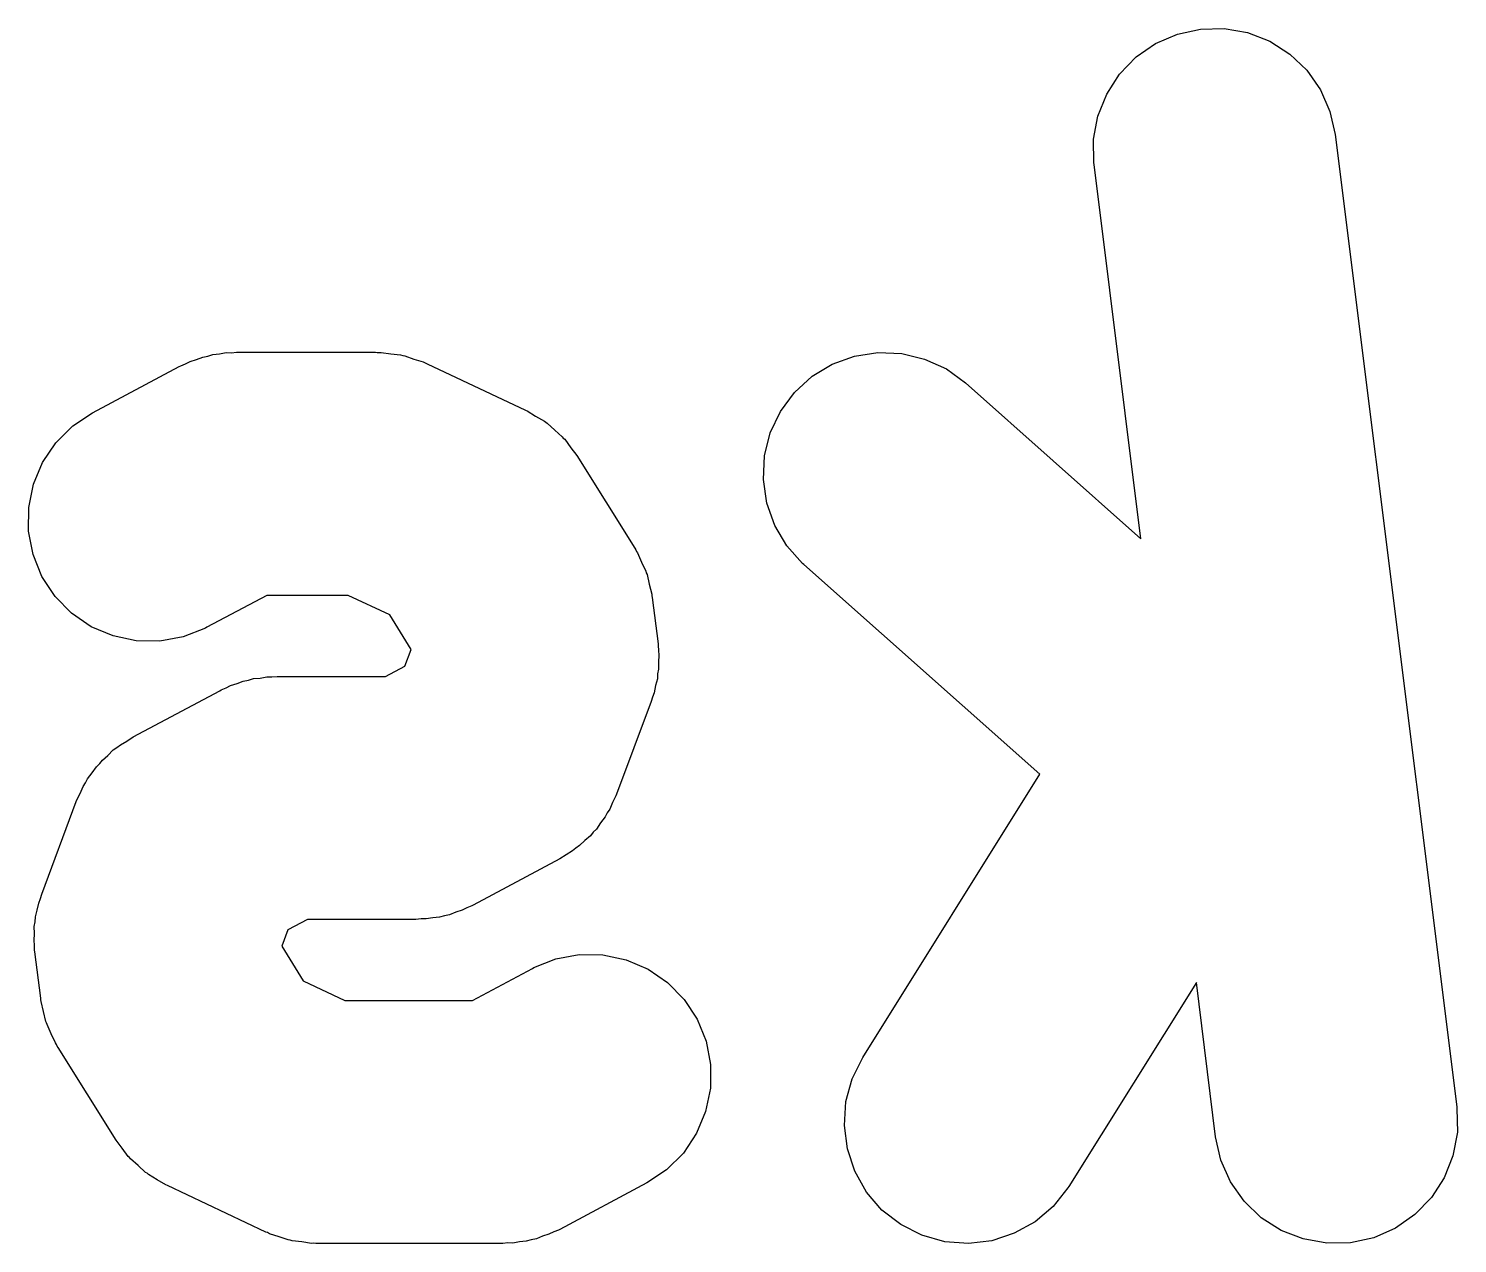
# Model space of a CAD drawing. Extents: x 1.03 to 6.22, y -5.53 to -0.87.
# Drawn here: x 1.2708 to 1.3287, y -4.7719 to -4.7227 of the extents above; entities that cross this region are included whole.
import ezdxf

# ---------------------------------------------------------------- set-up
doc = ezdxf.new("R2010")
doc.units = 0
doc.header["$MEASUREMENT"] = 0
doc.layers.add('BLACK', color=7, linetype='CONTINUOUS')

msp = doc.modelspace()

# ---------------------------------------------------------------- linework, layer by layer
at = {"layer": 'BLACK', "linetype": 'CONTINUOUS'}
for p, q in [((1.31734, -4.72297), (1.31828, -4.72277)), ((1.31828, -4.72277), (1.31924, -4.72275)), ((1.31924, -4.72275), (1.32018, -4.72291)), ((1.31567, -4.7239), (1.31646, -4.72335)), ((1.31646, -4.72335), (1.31734, -4.72297)), ((1.32018, -4.72291), (1.32108, -4.72326)), ((1.32108, -4.72326), (1.32189, -4.72378)), ((1.315, -4.72459), (1.31567, -4.7239)), ((1.32189, -4.72378), (1.32258, -4.72444)), ((1.31448, -4.7254), (1.315, -4.72459)), ((1.32258, -4.72444), (1.32313, -4.72523)), ((1.31412, -4.72629), (1.31448, -4.7254)), ((1.32313, -4.72523), (1.32352, -4.72611)), ((1.31395, -4.72723), (1.31412, -4.72629)), ((1.32352, -4.72611), (1.32373, -4.72704)), ((1.31396, -4.72819), (1.31395, -4.72723)), ((1.32373, -4.72704), (1.32866, -4.76641)), ((1.31397, -4.72826), (1.31396, -4.72819)), ((1.31586, -4.74341), (1.31397, -4.72826)), ((1.27737, -4.73623), (1.27763, -4.73615)), ((1.27763, -4.73615), (1.27788, -4.73605)), ((1.27788, -4.73605), (1.27809, -4.73601)), ((1.27809, -4.73601), (1.27829, -4.73595)), ((1.27829, -4.73595), (1.27856, -4.73592)), ((1.27856, -4.73592), (1.27883, -4.73587)), ((1.27883, -4.73587), (1.27904, -4.73588)), ((1.27904, -4.73588), (1.27925, -4.73585)), ((1.27925, -4.73585), (1.28487, -4.73585)), ((1.28487, -4.73585), (1.28494, -4.73586)), ((1.28494, -4.73586), (1.28503, -4.73586)), ((1.28503, -4.73586), (1.28511, -4.73586)), ((1.28511, -4.73586), (1.2855, -4.73592)), ((1.2855, -4.73592), (1.28589, -4.73596)), ((1.28589, -4.73596), (1.28598, -4.73599)), ((1.28598, -4.73599), (1.28606, -4.736)), ((1.28606, -4.736), (1.28643, -4.73613)), ((1.28643, -4.73613), (1.28681, -4.73625)), ((1.30337, -4.73634), (1.30427, -4.73601)), ((1.30427, -4.73601), (1.30522, -4.73586)), ((1.30522, -4.73586), (1.30618, -4.7359)), ((1.30618, -4.7359), (1.30711, -4.73613)), ((1.30711, -4.73613), (1.30799, -4.73653)), ((1.27342, -4.73831), (1.27693, -4.73643)), ((1.27693, -4.73643), (1.27699, -4.7364)), ((1.27699, -4.7364), (1.27719, -4.73632)), ((1.27719, -4.73632), (1.27737, -4.73623)), ((1.28681, -4.73625), (1.28689, -4.73629)), ((1.28689, -4.73629), (1.28697, -4.73632)), ((1.28697, -4.73632), (1.29095, -4.7382)), ((1.30255, -4.73683), (1.30337, -4.73634)), ((1.30799, -4.73653), (1.30876, -4.7371)), ((1.30184, -4.73748), (1.30255, -4.73683)), ((1.30876, -4.7371), (1.31586, -4.74341)), ((1.30127, -4.73825), (1.30184, -4.73748)), ((1.27262, -4.73884), (1.27342, -4.73831)), ((1.29095, -4.7382), (1.29101, -4.73823)), ((1.29101, -4.73823), (1.29136, -4.73844)), ((1.29136, -4.73844), (1.29172, -4.73865)), ((1.30086, -4.73912), (1.30127, -4.73825)), ((1.27194, -4.73952), (1.27262, -4.73884)), ((1.29172, -4.73865), (1.29177, -4.73869)), ((1.29177, -4.73869), (1.29183, -4.73873)), ((1.29183, -4.73873), (1.29213, -4.73901)), ((1.29213, -4.73901), (1.29244, -4.73928)), ((1.2714, -4.74032), (1.27194, -4.73952)), ((1.29244, -4.73928), (1.29248, -4.73934)), ((1.29248, -4.73934), (1.29254, -4.73938)), ((1.29254, -4.73938), (1.29278, -4.73972)), ((1.30063, -4.74005), (1.30086, -4.73912)), ((1.29278, -4.73972), (1.29303, -4.74004)), ((1.29303, -4.74004), (1.29537, -4.74379)), ((1.30058, -4.74101), (1.30063, -4.74005)), ((1.27103, -4.7412), (1.2714, -4.74032)), ((1.27084, -4.74214), (1.27103, -4.7412)), ((1.30072, -4.74196), (1.30058, -4.74101)), ((1.30104, -4.74287), (1.30072, -4.74196)), ((1.27083, -4.7431), (1.27084, -4.74214)), ((1.27101, -4.74405), (1.27083, -4.7431)), ((1.30153, -4.74369), (1.30104, -4.74287)), ((1.30217, -4.74441), (1.30153, -4.74369)), ((1.27137, -4.74494), (1.27101, -4.74405)), ((1.29537, -4.74379), (1.29541, -4.74385)), ((1.29541, -4.74385), (1.29544, -4.74392)), ((1.29544, -4.74392), (1.29548, -4.74398)), ((1.29548, -4.74398), (1.29565, -4.74435)), ((1.29565, -4.74435), (1.29582, -4.74472)), ((1.29582, -4.74472), (1.29584, -4.74479)), ((1.29584, -4.74479), (1.29587, -4.74485)), ((1.29587, -4.74485), (1.29596, -4.74525)), ((1.30222, -4.74445), (1.30217, -4.74441)), ((1.31177, -4.75294), (1.30222, -4.74445)), ((1.2719, -4.74574), (1.27137, -4.74494)), ((1.29596, -4.74525), (1.29606, -4.74565)), ((1.27257, -4.74642), (1.2719, -4.74574)), ((1.28048, -4.7457), (1.27805, -4.74699)), ((1.28377, -4.7457), (1.28048, -4.7457)), ((1.28545, -4.74649), (1.28377, -4.7457)), ((1.29606, -4.74565), (1.29607, -4.74572)), ((1.29607, -4.74572), (1.29608, -4.74579)), ((1.29608, -4.74579), (1.29632, -4.74766)), ((1.27337, -4.74697), (1.27257, -4.74642)), ((1.28632, -4.74789), (1.28545, -4.74649)), ((1.27425, -4.74734), (1.27337, -4.74697)), ((1.27799, -4.74703), (1.27709, -4.74738)), ((1.27805, -4.74699), (1.27799, -4.74703)), ((1.27519, -4.74754), (1.27425, -4.74734)), ((1.27615, -4.74755), (1.27519, -4.74754)), ((1.27709, -4.74738), (1.27615, -4.74755)), ((1.29632, -4.74766), (1.29632, -4.74773)), ((1.29632, -4.74773), (1.29633, -4.74793)), ((1.28607, -4.74856), (1.28632, -4.74789)), ((1.29633, -4.74793), (1.29635, -4.74812)), ((1.29635, -4.74812), (1.29633, -4.7484)), ((1.28528, -4.74898), (1.28607, -4.74856)), ((1.2963, -4.74888), (1.29629, -4.74908)), ((1.29634, -4.74869), (1.2963, -4.74888)), ((1.29633, -4.7484), (1.29634, -4.74869)), ((1.27863, -4.74953), (1.27883, -4.74945)), ((1.27883, -4.74945), (1.27901, -4.74935)), ((1.27901, -4.74935), (1.27927, -4.74927)), ((1.27927, -4.74927), (1.27952, -4.74917)), ((1.27952, -4.74917), (1.27973, -4.74913)), ((1.27973, -4.74913), (1.27993, -4.74907)), ((1.27993, -4.74907), (1.2802, -4.74905)), ((1.2802, -4.74905), (1.28047, -4.749)), ((1.28047, -4.749), (1.28068, -4.749)), ((1.28068, -4.749), (1.28089, -4.74898)), ((1.28089, -4.74898), (1.28528, -4.74898)), ((1.29621, -4.74935), (1.29616, -4.74964)), ((1.29629, -4.74908), (1.29621, -4.74935)), ((1.27506, -4.75143), (1.27857, -4.74956)), ((1.27857, -4.74956), (1.27863, -4.74953)), ((1.29604, -4.75), (1.29463, -4.75375)), ((1.29609, -4.74982), (1.29604, -4.75)), ((1.29616, -4.74964), (1.29609, -4.74982)), ((1.27441, -4.75186), (1.27455, -4.75175)), ((1.27455, -4.75175), (1.27481, -4.7516)), ((1.27481, -4.7516), (1.27506, -4.75143)), ((1.27371, -4.75251), (1.27382, -4.75237)), ((1.27382, -4.75237), (1.27404, -4.75218)), ((1.27404, -4.75218), (1.27426, -4.75196)), ((1.27426, -4.75196), (1.27441, -4.75186)), ((1.27322, -4.75313), (1.27341, -4.75289)), ((1.27341, -4.75289), (1.27358, -4.75264)), ((1.27358, -4.75264), (1.27371, -4.75251)), ((1.3046, -4.76441), (1.31177, -4.75294)), ((1.27292, -4.75372), (1.27304, -4.75344)), ((1.27304, -4.75344), (1.27314, -4.75329)), ((1.27314, -4.75329), (1.27322, -4.75313)), ((1.27136, -4.7578), (1.27276, -4.75405)), ((1.27276, -4.75405), (1.27279, -4.75398)), ((1.27279, -4.75398), (1.27292, -4.75372)), ((1.29447, -4.75408), (1.29436, -4.75436)), ((1.29461, -4.75382), (1.29447, -4.75408)), ((1.29463, -4.75375), (1.29461, -4.75382)), ((1.29417, -4.75467), (1.29399, -4.75491)), ((1.29426, -4.75451), (1.29417, -4.75467)), ((1.29436, -4.75436), (1.29426, -4.75451)), ((1.29382, -4.75516), (1.29369, -4.75529)), ((1.29399, -4.75491), (1.29382, -4.75516)), ((1.29314, -4.75583), (1.29299, -4.75594)), ((1.29335, -4.75562), (1.29314, -4.75583)), ((1.29358, -4.75543), (1.29335, -4.75562)), ((1.29369, -4.75529), (1.29358, -4.75543)), ((1.29234, -4.75637), (1.28883, -4.75824)), ((1.29259, -4.7562), (1.29234, -4.75637)), ((1.29285, -4.75605), (1.29259, -4.7562)), ((1.29299, -4.75594), (1.29285, -4.75605)), ((1.27118, -4.75845), (1.27124, -4.75816)), ((1.27124, -4.75816), (1.27131, -4.75798)), ((1.27131, -4.75798), (1.27136, -4.7578)), ((1.2711, -4.75892), (1.27111, -4.75872)), ((1.27111, -4.75872), (1.27118, -4.75845)), ((1.28747, -4.75873), (1.2872, -4.75875)), ((1.28767, -4.75867), (1.28747, -4.75873)), ((1.28787, -4.75863), (1.28767, -4.75867)), ((1.28813, -4.75853), (1.28787, -4.75863)), ((1.28839, -4.75845), (1.28813, -4.75853)), ((1.28857, -4.75835), (1.28839, -4.75845)), ((1.28877, -4.75827), (1.28857, -4.75835)), ((1.28883, -4.75824), (1.28877, -4.75827)), ((1.27106, -4.75911), (1.2711, -4.75892)), ((1.27107, -4.75939), (1.27106, -4.75911)), ((1.28133, -4.75924), (1.28108, -4.75991)), ((1.28212, -4.75882), (1.28133, -4.75924)), ((1.28651, -4.75882), (1.28212, -4.75882)), ((1.28672, -4.7588), (1.28651, -4.75882)), ((1.28693, -4.7588), (1.28672, -4.7588)), ((1.2872, -4.75875), (1.28693, -4.7588)), ((1.27105, -4.75968), (1.27107, -4.75939)), ((1.27107, -4.75987), (1.27105, -4.75968)), ((1.27107, -4.76007), (1.27107, -4.75987)), ((1.27108, -4.76013), (1.27107, -4.76007)), ((1.27132, -4.76201), (1.27108, -4.76013)), ((1.28108, -4.75991), (1.28195, -4.76131)), ((1.29129, -4.76077), (1.29218, -4.76042)), ((1.29218, -4.76042), (1.29312, -4.76024)), ((1.29312, -4.76024), (1.29408, -4.76026)), ((1.29408, -4.76026), (1.29502, -4.76046)), ((1.29502, -4.76046), (1.29591, -4.76083)), ((1.2888, -4.7621), (1.29123, -4.76081)), ((1.29123, -4.76081), (1.29129, -4.76077)), ((1.29591, -4.76083), (1.2967, -4.76137)), ((1.28195, -4.76131), (1.28363, -4.7621)), ((1.2967, -4.76137), (1.29737, -4.76206)), ((1.31811, -4.76138), (1.31295, -4.76963)), ((1.31889, -4.76763), (1.31811, -4.76138)), ((1.27133, -4.76208), (1.27132, -4.76201)), ((1.27134, -4.76215), (1.27133, -4.76208)), ((1.27144, -4.76255), (1.27134, -4.76215)), ((1.28363, -4.7621), (1.2888, -4.7621)), ((1.29737, -4.76206), (1.2979, -4.76286)), ((1.27153, -4.76295), (1.27144, -4.76255)), ((1.27156, -4.76301), (1.27153, -4.76295)), ((1.27158, -4.76308), (1.27156, -4.76301)), ((1.27175, -4.76345), (1.27158, -4.76308)), ((1.2979, -4.76286), (1.29826, -4.76375)), ((1.27192, -4.76382), (1.27175, -4.76345)), ((1.27196, -4.76388), (1.27192, -4.76382)), ((1.27199, -4.76395), (1.27196, -4.76388)), ((1.29826, -4.76375), (1.29844, -4.7647)), ((1.27203, -4.76401), (1.27199, -4.76395)), ((1.27437, -4.76776), (1.27203, -4.76401)), ((1.30417, -4.76527), (1.3046, -4.76441)), ((1.29844, -4.7647), (1.29844, -4.76566)), ((1.29844, -4.76566), (1.29824, -4.7666)), ((1.30392, -4.7662), (1.30417, -4.76527)), ((1.30386, -4.76716), (1.30392, -4.7662)), ((1.29824, -4.7666), (1.29787, -4.76748)), ((1.32866, -4.76641), (1.32866, -4.76648)), ((1.32866, -4.76648), (1.32868, -4.76744)), ((1.30398, -4.76811), (1.30386, -4.76716)), ((1.27462, -4.76808), (1.27437, -4.76776)), ((1.29787, -4.76748), (1.29734, -4.76828)), ((1.3191, -4.76857), (1.31889, -4.76763)), ((1.32868, -4.76744), (1.3285, -4.76839)), ((1.27486, -4.76842), (1.27462, -4.76808)), ((1.27491, -4.76846), (1.27486, -4.76842)), ((1.27496, -4.76852), (1.27491, -4.76846)), ((1.27527, -4.76879), (1.27496, -4.76852)), ((1.29734, -4.76828), (1.29666, -4.76896)), ((1.30428, -4.76902), (1.30398, -4.76811)), ((1.31949, -4.76945), (1.3191, -4.76857)), ((1.3285, -4.76839), (1.32815, -4.76928)), ((1.27557, -4.76907), (1.27527, -4.76879)), ((1.27563, -4.7691), (1.27557, -4.76907)), ((1.27568, -4.76915), (1.27563, -4.7691)), ((1.27604, -4.76936), (1.27568, -4.76915)), ((1.29666, -4.76896), (1.29586, -4.76949)), ((1.30475, -4.76986), (1.30428, -4.76902)), ((1.27639, -4.76957), (1.27604, -4.76936)), ((1.27645, -4.7696), (1.27639, -4.76957)), ((1.28043, -4.77148), (1.27645, -4.7696)), ((1.29586, -4.76949), (1.29234, -4.77137)), ((1.31291, -4.76969), (1.31231, -4.77044)), ((1.31295, -4.76963), (1.31291, -4.76969)), ((1.32004, -4.77023), (1.31949, -4.76945)), ((1.32815, -4.76928), (1.32763, -4.77008)), ((1.30538, -4.77059), (1.30475, -4.76986)), ((1.32074, -4.7709), (1.32004, -4.77023)), ((1.32763, -4.77008), (1.32696, -4.77077)), ((1.30614, -4.77118), (1.30538, -4.77059)), ((1.31231, -4.77044), (1.31158, -4.77106)), ((1.32696, -4.77077), (1.32617, -4.77132)), ((1.29228, -4.7714), (1.29209, -4.77147)), ((1.29234, -4.77137), (1.29228, -4.7714)), ((1.30699, -4.77161), (1.30614, -4.77118)), ((1.31158, -4.77106), (1.31074, -4.77153)), ((1.32155, -4.77141), (1.32074, -4.7709)), ((1.32244, -4.77176), (1.32155, -4.77141)), ((1.32617, -4.77132), (1.32529, -4.77171)), ((1.28051, -4.7715), (1.28043, -4.77148)), ((1.28059, -4.77155), (1.28051, -4.7715)), ((1.28097, -4.77167), (1.28059, -4.77155)), ((1.28134, -4.7718), (1.28097, -4.77167)), ((1.28142, -4.77181), (1.28134, -4.7718)), ((1.2815, -4.77184), (1.28142, -4.77181)), ((1.2819, -4.77188), (1.2815, -4.77184)), ((1.28229, -4.77194), (1.2819, -4.77188)), ((1.28237, -4.77193), (1.28229, -4.77194)), ((1.28246, -4.77194), (1.28237, -4.77193)), ((1.28253, -4.77194), (1.28246, -4.77194)), ((1.29003, -4.77194), (1.28253, -4.77194)), ((1.29024, -4.77192), (1.29003, -4.77194)), ((1.29044, -4.77193), (1.29024, -4.77192)), ((1.29071, -4.77188), (1.29044, -4.77193)), ((1.29098, -4.77185), (1.29071, -4.77188)), ((1.29118, -4.77179), (1.29098, -4.77185)), ((1.29139, -4.77175), (1.29118, -4.77179)), ((1.29164, -4.77165), (1.29139, -4.77175)), ((1.2919, -4.77157), (1.29164, -4.77165)), ((1.29209, -4.77147), (1.2919, -4.77157)), ((1.30792, -4.77187), (1.30699, -4.77161)), ((1.30888, -4.77194), (1.30792, -4.77187)), ((1.30983, -4.77183), (1.30888, -4.77194)), ((1.31074, -4.77153), (1.30983, -4.77183)), ((1.32339, -4.77193), (1.32244, -4.77176)), ((1.32435, -4.77191), (1.32339, -4.77193)), ((1.32529, -4.77171), (1.32435, -4.77191))]:
    msp.add_line(p, q, dxfattribs=at)

doc.saveas('drawing.dxf')
